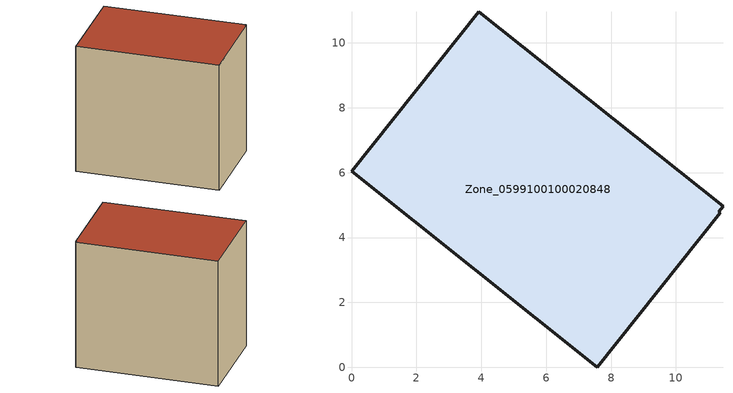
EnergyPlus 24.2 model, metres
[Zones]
Zone_0599100100020848
 floor ground (C_G): 11.45,4.96 11.32,4.8 11.37,4.76 7.57,0 0,6.04 3.92,10.96 z0.49
 wall outside (C_F): 11.45,4.96 3.92,10.96 0,6.04 7.57,0 11.37,4.76 11.32,4.8 11.45,4.96 z0.49:9.46
 roof outside (C_R): 11.32,4.8 11.45,4.96 3.92,10.96 0,6.04 7.57,0 11.37,4.76 z9.46
[BUILDING]
Pand.0599100100020848: North Axis=0; Terrain=City; Loads Convergence Tolerance Value=0.04; Temperature Convergence Tolerance Value=0.4; Solar Distribution=FullExterior; Maximum Number of Warmup Days=25; Minimum Number of Warmup Days=1
[Site:Location]
Rotterdam.The.Hague.AP_ZH_NLD Design_Conditions: Latitude=51.96; Longitude=4.45; Time Zone=1; Elevation=-4.5
[SITE:GROUNDTEMPERATURE:BUILDINGSURFACE]
18, 18, 18, 18, 18, 18, 18, 18, 18, 18, 18, 18
[MATERIAL] Thermal Absorptance=0.9; Solar Absorptance=0.7; Visible Absorptance=0.7
Name | Roughness | Thickness | Conductivity | Density | Specific Heat
G.TC.2015-2018 | MediumSmooth | 0.15 | 0.0428571 | 540 | 1210
F.TC.2015-2018 | Rough | 0.3 | 0.0666667 | 1920 | 840
R.TC.2015-2018 | MediumRough | 0.2 | 0.0333333 | 1500 | 1000
[CONSTRUCTION]
C_G: G.TC.2015-2018
C_F: F.TC.2015-2018
C_R: R.TC.2015-2018
[ZONE]
Zone_0599100100020848: Type=1; Multiplier=1; Ceiling Height=Autocalculate; Volume=Autocalculate; Floor Area=autocalculate; Part of Total Floor Area=Yes
[ZONEINFILTRATION:DESIGNFLOWRATE]
Infil_Zone_0599100100020848: Zone or ZoneList or Space or SpaceList=Zone_0599100100020848; Schedule=AlwaysOn; Design Flow Rate Calculation Method=Flow/Area; Flow Rate per Floor Area=0.0015; Constant Term Coefficient=1; Temperature Term Coefficient=0; Velocity Term Coefficient=0; Velocity Squared Term Coefficient=0
[HVACTEMPLATE:ZONE:IDEALLOADSAIRSYSTEM]
Zone_0599100100020848: Maximum Heating Supply Air Temperature=50; Minimum Cooling Supply Air Temperature=13; Maximum Heating Supply Air Humidity Ratio=0.0156; Minimum Cooling Supply Air Humidity Ratio=0.0077; Heating Limit=NoLimit; Cooling Limit=NoLimit; Dehumidification Control Type=ConstantSensibleHeatRatio; Cooling Sensible Heat Ratio=0.7; Dehumidification Setpoint=60; Humidification Control Type=None; Humidification Setpoint=30; Outdoor Air Method=None; Outdoor Air Flow Rate per Person=0.00944; Outdoor Air Flow Rate per Zone Floor Area=0; Outdoor Air Flow Rate per Zone=0; Demand Controlled Ventilation Type=None; Outdoor Air Economizer Type=NoEconomizer; Heat Recovery Type=None; Sensible Heat Recovery Effectiveness=0.7; Latent Heat Recovery Effectiveness=0.65
[ZONECONTROL:THERMOSTAT]
ThermostatControl_Zone_0599100100020848: Zone or ZoneList=Zone_0599100100020848; Control Type Schedule=DualSetpointControlType; Control 1=Thermostat_Zone_0599100100020848; Temperature Difference Between Cutout And Setpoint=0
[THERMOSTATSETPOINT:DUALSETPOINT]
Thermostat_Zone_0599100100020848: Heating Setpoint Temperature Schedule=HeatingSetpoint_Zone_0599100100020848; Cooling Setpoint Temperature Schedule=CoolingSetpoint_Zone_0599100100020848
[SCHEDULE:COMPACT]
HeatingSetpoint_Zone_0599100100020848: Through: 12/31, For: AllDays, Until: 24:00, 21
CoolingSetpoint_Zone_0599100100020848: Through: 12/31, For: AllDays, Until: 24:00, 24
DualSetpointControlType: Through: 12/31, For: AllDays, Until: 24:00, 4
AlwaysOn: Through: 12/31, For: AllDays, Until: 24:00, 1
